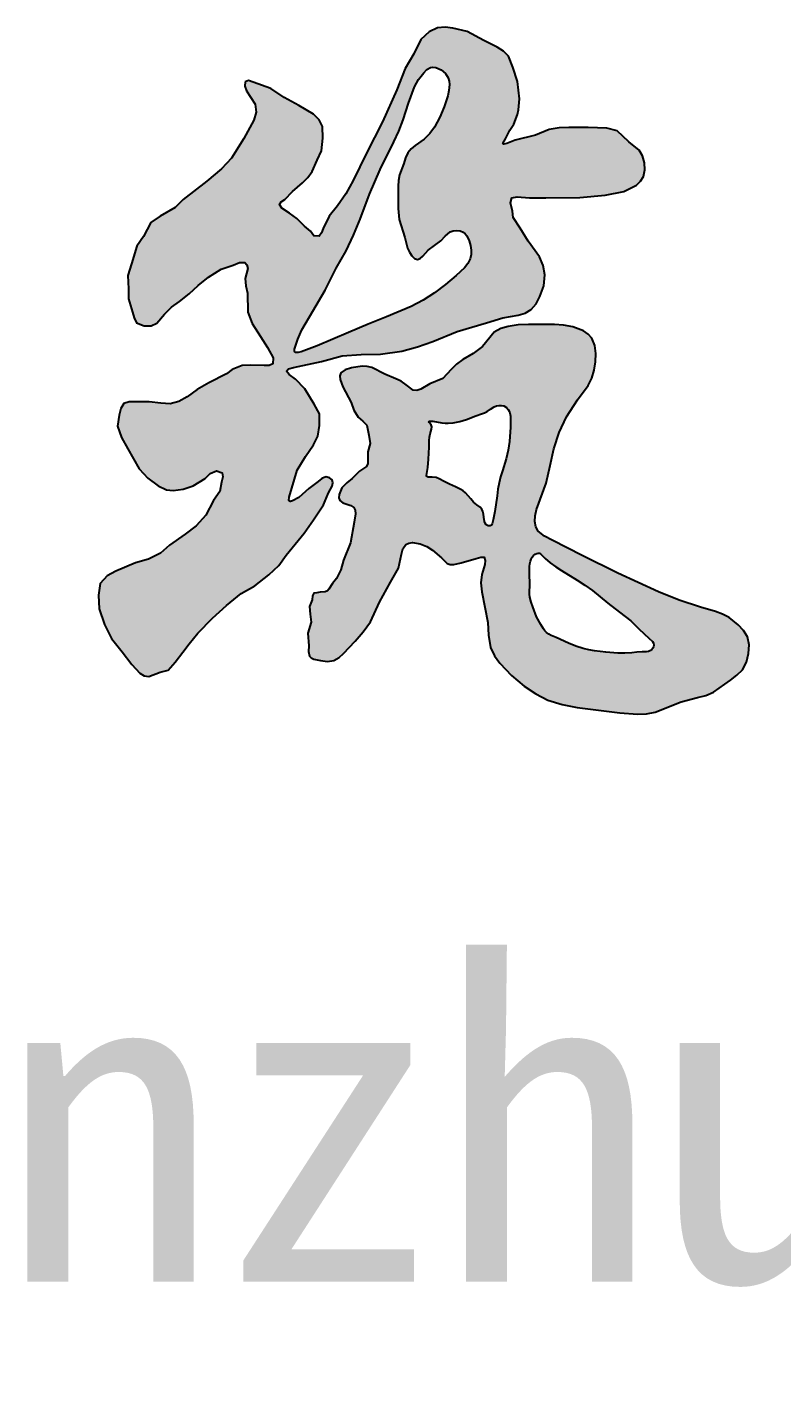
# Model space of a CAD drawing. Extents: x -137808 to 103746506, y -332957 to -111547.
# Drawn here: x -70318 to -69886, y -162863 to -162085 of the extents above; entities that cross this region are included whole.
import ezdxf

# ---------------------------------------------------------------- set-up
doc = ezdxf.new("R2010")
doc.units = 0
doc.header["$LTSCALE"] = 25
doc.header["$MEASUREMENT"] = 0
doc.layers.get('0').update_dxf_attribs({"linetype": 'CONTINUOUS'})
doc.styles.add('宋体', font='', dxfattribs={"width": 0.8})
doc.styles.get('宋体').set_extended_font_data('SimSun')

# ---------------------------------------------------------------- blocks, each defined once
blk = doc.blocks.new('tjnhty')
h = blk.add_hatch(color=256)
h.paths.add_polyline_path([(1270037.97, -1743986.14), (1270033.62, -1743981.79), (1270029.46, -1743978.77), (1270024.92, -1743975.94), (1270023.6, -1743973.86), (1270024.66, -1743972.27), (1270026.81, -1743970.84), (1270031.16, -1743966.31), (1270036.83, -1743961.39), (1270039.89, -1743958.4), (1270042.31, -1743954.97), (1270045.15, -1743948.36), (1270047.61, -1743943.07), (1270048.36, -1743935.89), (1270048.17, -1743929.09), (1270046.3, -1743925.29), (1270043.07, -1743922.11), (1270034.75, -1743917.19), (1270026.25, -1743912.66), (1270018.69, -1743907.37), (1270008.67, -1743903.78), (1270005.92, -1743902.93), (1270004.05, -1743903.62), (1270003.81, -1743906.2), (1270004.83, -1743908.84), (1270009.85, -1743916.37), (1270010.26, -1743920.9), (1270009.08, -1743925.64), (1270003.28, -1743936.07), (1269996.32, -1743947.28), (1269990.52, -1743953.46), (1269982.21, -1743960.41), (1269968.68, -1743970.85), (1269964.1, -1743975.56), (1269955.36, -1743980.42), (1269950.01, -1743984.06), (1269945.88, -1743992.07), (1269942, -1743997.65), (1269939.06, -1744007.79), (1269937.03, -1744014.46), (1269937.32, -1744022), (1269937.32, -1744027.8), (1269939.64, -1744035.34), (1269940.49, -1744038.68), (1269941.96, -1744041.43), (1269946.32, -1744043.17), (1269950.21, -1744043.1), (1269953.57, -1744041.72), (1269957.93, -1744036.5), (1269961.93, -1744032.55), (1269966.47, -1744029.23), (1269972.06, -1744024.94), (1269977.1, -1744020.1), (1269983.06, -1744015.44), (1269990.33, -1744010.79), (1269997.23, -1744008.55), (1270000.72, -1744006.96), (1270003.76, -1744006.87), (1270005.03, -1744008.34), (1270005.62, -1744010.41), (1270004.13, -1744016.19), (1270004.42, -1744020.31), (1270005.43, -1744024.57), (1270005.62, -1744035.38), (1270008.04, -1744041.9), (1270012.89, -1744049.35), (1270016.81, -1744055.5), (1270019.98, -1744061.46), (1270019.81, -1744064.91), (1270017.79, -1744065.83), (1270014.97, -1744065.83), (1270007.14, -1744065.6), (1270002.3, -1744065.83), (1269996.54, -1744068.13), (1269993.43, -1744070.55), (1269983.3, -1744075.84), (1269976.62, -1744079.52), (1269970.8, -1744083.87), (1269966.14, -1744086.41), (1269961.16, -1744087.83), (1269955.79, -1744087.32), (1269949.09, -1744086.71), (1269941.48, -1744086.71), (1269937.76, -1744086.64), (1269934.68, -1744087.52), (1269932.94, -1744090.38), (1269932.04, -1744094.21), (1269931.13, -1744100.5), (1269933.36, -1744106.99), (1269936.91, -1744113.48), (1269943.48, -1744125.06), (1269948.39, -1744130.33), (1269954.21, -1744134.69), (1269959.12, -1744137.05), (1269962.94, -1744137.41), (1269968.57, -1744136.51), (1269974.39, -1744134.69), (1269981.12, -1744130.51), (1269984.1, -1744127.69), (1269987.66, -1744126.15), (1269990.94, -1744127.24), (1269991.28, -1744129.59), (1269990.57, -1744132.51), (1269989.48, -1744137.96), (1269985.85, -1744143.05), (1269981.58, -1744151.49), (1269975.97, -1744157.58), (1269969.72, -1744162.38), (1269960.75, -1744168.62), (1269955.63, -1744173.26), (1269948.74, -1744176.62), (1269941.37, -1744178.71), (1269930, -1744183.51), (1269925.19, -1744186.23), (1269921.19, -1744190.55), (1269920.23, -1744197.31), (1269920.64, -1744204.95), (1269923.66, -1744214), (1269927.68, -1744222.05), (1269933.72, -1744229.69), (1269939.15, -1744236.93), (1269943.75, -1744241.75), (1269946.33, -1744243.32), (1269949.01, -1744243.77), (1269955.45, -1744241.35), (1269960.08, -1744240.15), (1269964.11, -1744235.52), (1269968.33, -1744229.89), (1269971.96, -1744225.06), (1269976.99, -1744219.03), (1269985.44, -1744210.38), (1269993.29, -1744203.14), (1270001.74, -1744196.3), (1270009.59, -1744191.88), (1270017.64, -1744185.64), (1270023.28, -1744180.21), (1270027.5, -1744174.38), (1270037.77, -1744161.71), (1270043.2, -1744154.07), (1270048.84, -1744145.62), (1270051.65, -1744138.78), (1270053.74, -1744134.84), (1270054.25, -1744132.98), (1270053.87, -1744131.34), (1270052.31, -1744130.03), (1270050.24, -1744129.53), (1270047.9, -1744130.43), (1270045.82, -1744132.15), (1270040.38, -1744136.17), (1270034.75, -1744141.4), (1270031.12, -1744143.21), (1270028.97, -1744143.93), (1270029.14, -1744141.18), (1270030.72, -1744135.97), (1270033.84, -1744125.75), (1270038.61, -1744118), (1270043.18, -1744111.25), (1270045.57, -1744106.28), (1270046.56, -1744100.13), (1270046.56, -1744093.57), (1270043.58, -1744088.01), (1270038.21, -1744079.27), (1270032.85, -1744073.71), (1270029.27, -1744070.93), (1270027.68, -1744069.14), (1270028.85, -1744067.85), (1270031.65, -1744066.96), (1270047.75, -1744063.58), (1270059.48, -1744060.4), (1270070.42, -1744059.54), (1270081.34, -1744059.41), (1270093.66, -1744057.62), (1270102.64, -1744055.23), (1270111.38, -1744052.09), (1270125.27, -1744046.39), (1270142.1, -1744041.53), (1270151.42, -1744038.65), (1270160.11, -1744037.11), (1270164.17, -1744035.95), (1270167.65, -1744033.94), (1270170.49, -1744030.59), (1270172.63, -1744026.47), (1270174.8, -1744020.3), (1270175.48, -1744014.01), (1270174.51, -1744008.69), (1270172.28, -1744003.69), (1270165.87, -1743994.8), (1270161.24, -1743987.32), (1270157.32, -1743981.27), (1270156.87, -1743977.58), (1270155.79, -1743972.8), (1270156.56, -1743970.03), (1270159.49, -1743969.41), (1270166.59, -1743970.03), (1270176, -1743970.03), (1270195.44, -1743969.72), (1270209.94, -1743968.49), (1270220.58, -1743966.33), (1270227.81, -1743962.71), (1270230.13, -1743960.5), (1270231.81, -1743957.85), (1270232.67, -1743954.02), (1270232.39, -1743949.94), (1270231.32, -1743946.04), (1270229.34, -1743942.71), (1270223.52, -1743937.94), (1270216.85, -1743931.75), (1270210.85, -1743930.13), (1270200.17, -1743929.75), (1270189.21, -1743929.75), (1270183.54, -1743929.89), (1270177.97, -1743930.9), (1270169.99, -1743934.19), (1270158.37, -1743937.06), (1270153.59, -1743938.94), (1270150.94, -1743939.63), (1270152.87, -1743936.23), (1270155.38, -1743931.32), (1270157.66, -1743927.85), (1270159.81, -1743922.34), (1270160.41, -1743919.59), (1270160.9, -1743913.38), (1270159.85, -1743903.46), (1270157.14, -1743895.34), (1270154.58, -1743889.02), (1270151.72, -1743886.05), (1270148.12, -1743883.76), (1270140.44, -1743880), (1270130.96, -1743874.89), (1270122.84, -1743872.94), (1270118.33, -1743872.4), (1270113.96, -1743872.79), (1270109.3, -1743875.04), (1270104.48, -1743879.4), (1270100.42, -1743887.67), (1270095.61, -1743895.94), (1270090.79, -1743908.12), (1270082.66, -1743926.43), (1270073.5, -1743944.39), (1270065.89, -1743960.11), (1270061.7, -1743967.63), (1270056.87, -1743974.62), (1270052.16, -1743980.48), (1270048.55, -1743987.46), (1270047.76, -1743990.03), (1270046.28, -1743991.81), (1270043.26, -1743991.62), (1270041.37, -1743988.97)])
h.paths.add_polyline_path([(1270056.13, -1744010.14), (1270061.73, -1744000.25), (1270066.03, -1743991.35), (1270069.76, -1743982.16), (1270075.18, -1743967.81), (1270081.16, -1743953.74), (1270089.14, -1743938.04), (1270091.9, -1743931.79), (1270094.3, -1743925.38), (1270097.37, -1743915.81), (1270100.94, -1743906.53), (1270103.23, -1743902.35), (1270106.16, -1743898.42), (1270107.91, -1743896.68), (1270110.51, -1743895.19), (1270113.04, -1743895.51), (1270116.16, -1743896.83), (1270118.61, -1743898.8), (1270120.21, -1743901.32), (1270120.68, -1743903.23), (1270120.79, -1743905.23), (1270120.53, -1743908.51), (1270119.84, -1743911.71), (1270117.75, -1743917.97), (1270115.35, -1743923.93), (1270112.39, -1743929.55), (1270109.72, -1743933.19), (1270106.45, -1743936.36), (1270101.28, -1743939.99), (1270098.9, -1743941.91), (1270097.03, -1743944.18), (1270095.73, -1743947.17), (1270094.71, -1743950.4), (1270092.31, -1743956.88), (1270091.72, -1743960.01), (1270091.53, -1743963.24), (1270091.61, -1743969.84), (1270091.54, -1743976.15), (1270092.08, -1743982.34), (1270095.32, -1743992.75), (1270096.94, -1743998.77), (1270098, -1744001.04), (1270099.35, -1744003.13), (1270100.89, -1744004.65), (1270102.5, -1744005.25), (1270104.04, -1744004.72), (1270105.57, -1744003.39), (1270108.75, -1743999.93), (1270115.93, -1743994.6), (1270118.42, -1743991.87), (1270121.26, -1743989.51), (1270123.05, -1743988.87), (1270124.99, -1743988.67), (1270127.9, -1743989.05), (1270130.44, -1743991.07), (1270132.18, -1743994.63), (1270132.93, -1743997.22), (1270133.28, -1743999.85), (1270133.2, -1744002.43), (1270132.63, -1744004.88), (1270131.29, -1744007.55), (1270129.39, -1744009.98), (1270124.73, -1744014.33), (1270118.55, -1744019.51), (1270112.28, -1744024.29), (1270105.83, -1744028.49), (1270099, -1744032.17), (1270084.89, -1744037.97), (1270074.34, -1744042.15), (1270063.1, -1744047.06), (1270045.24, -1744054.58), (1270036.12, -1744058.15), (1270034.33, -1744058.5), (1270032.25, -1744058.39), (1270032.24, -1744056.59), (1270034.07, -1744050.88), (1270036.53, -1744045.4), (1270042.69, -1744034.76), (1270049.79, -1744022.83)], flags=16)
h.paths.add_polyline_path([(1270193.99, -1744085.6), (1270200.11, -1744077.31), (1270202.18, -1744073.1), (1270203.58, -1744068.59), (1270204.35, -1744063.85), (1270204.48, -1744058.97), (1270203.93, -1744054.35), (1270202.29, -1744050.24), (1270200.24, -1744047.91), (1270197.59, -1744046.08), (1270191.37, -1744043.69), (1270186.11, -1744042.75), (1270180.88, -1744042.38), (1270166.1, -1744042.37), (1270160.24, -1744042.66), (1270154.37, -1744043.49), (1270150.16, -1744044.72), (1270146.46, -1744046.84), (1270139.81, -1744055.04), (1270134.41, -1744059.06), (1270128.45, -1744062.46), (1270124.97, -1744065.04), (1270121.9, -1744068.14), (1270117.09, -1744073.38), (1270109.67, -1744076.43), (1270104.42, -1744079.49), (1270102.21, -1744080.09), (1270100.05, -1744079.93), (1270096.12, -1744076.87), (1270093.31, -1744074.9), (1270090.24, -1744073.43), (1270083.89, -1744070.76), (1270076.46, -1744066.93), (1270073.78, -1744066.36), (1270070.97, -1744066.32), (1270064.9, -1744067.26), (1270061.21, -1744068.28), (1270058.67, -1744070.12), (1270058.19, -1744071.81), (1270058.39, -1744073.83), (1270059.96, -1744078.13), (1270064.56, -1744087.11), (1270066.22, -1744091.51), (1270068.66, -1744095.47), (1270071.39, -1744097.69), (1270073.66, -1744100.06), (1270074.71, -1744105.69), (1270075.59, -1744110.49), (1270074.28, -1744115.29), (1270074.22, -1744119.8), (1270074.11, -1744121.89), (1270073.4, -1744123.59), (1270069.47, -1744126.21), (1270065.32, -1744130.52), (1270062.24, -1744132.94), (1270059.32, -1744135.79), (1270057.72, -1744139.6), (1270057.65, -1744141.5), (1270058.24, -1744143.09), (1270059.91, -1744144.35), (1270062.18, -1744145.17), (1270064.49, -1744145.94), (1270066.25, -1744147.06), (1270067.03, -1744148.66), (1270067.12, -1744150.72), (1270066.33, -1744155.39), (1270064.23, -1744167.25), (1270060.3, -1744177.29), (1270058.68, -1744182.75), (1270056.36, -1744187.77), (1270053.93, -1744190.63), (1270051.9, -1744193.72), (1270051.09, -1744194.76), (1270049.86, -1744195.35), (1270046.87, -1744195.49), (1270045.1, -1744195.9), (1270043.33, -1744196.03), (1270042.58, -1744197.54), (1270042.38, -1744199.84), (1270040.88, -1744203.78), (1270041.12, -1744208.14), (1270041.7, -1744212.76), (1270039.93, -1744219.01), (1270040.47, -1744226.22), (1270040.31, -1744229.4), (1270040.74, -1744232.07), (1270041.78, -1744233.13), (1270043.33, -1744233.84), (1270047.14, -1744234.66), (1270051.19, -1744235.14), (1270054.79, -1744234.66), (1270057.7, -1744232.93), (1270060.35, -1744230.49), (1270066.96, -1744223.54), (1270071.6, -1744218.21), (1270075.65, -1744212.42), (1270080.87, -1744201.3), (1270087.13, -1744189.83), (1270091.65, -1744181.84), (1270093.39, -1744173.85), (1270094.23, -1744170.71), (1270095.82, -1744168.29), (1270097.54, -1744167.42), (1270099.64, -1744167.17), (1270104.17, -1744167.94), (1270107.87, -1744169.44), (1270111.12, -1744171.41), (1270116.34, -1744175.93), (1270119.47, -1744179.06), (1270121.27, -1744179.61), (1270123.29, -1744179.59), (1270127.47, -1744178.71), (1270136.16, -1744176.28), (1270138.73, -1744175.43), (1270140.68, -1744175.58), (1270141.27, -1744177.32), (1270141.03, -1744179.75), (1270139.29, -1744185.31), (1270138.78, -1744190.21), (1270139.29, -1744195.39), (1270142.77, -1744212.77), (1270143.15, -1744220.12), (1270144.32, -1744227.23), (1270146.59, -1744231.83), (1270149.72, -1744236.05), (1270156.31, -1744243.08), (1270163.63, -1744249.25), (1270170.17, -1744253.7), (1270177.19, -1744257.25), (1270185.4, -1744259.79), (1270193.88, -1744261.42), (1270218.23, -1744264.54), (1270228.46, -1744265.26), (1270233.5, -1744265.06), (1270238.4, -1744264.2), (1270253.35, -1744258.29), (1270262.78, -1744255.81), (1270267.42, -1744254.53), (1270271.78, -1744252.73), (1270281.52, -1744245.78), (1270285.25, -1744243.01), (1270288.47, -1744239.87), (1270290.78, -1744235.5), (1270291.95, -1744230.49), (1270292.2, -1744225.66), (1270291.25, -1744221.11), (1270289.05, -1744217.4), (1270286.04, -1744214.16), (1270280.82, -1744209.99), (1270277.02, -1744208), (1270272.96, -1744206.48), (1270264.48, -1744204.08), (1270252.22, -1744200.12), (1270240.36, -1744195.4), (1270217.18, -1744184.62), (1270196.67, -1744174.54), (1270179.63, -1744165.85), (1270175.17, -1744163.49), (1270171.63, -1744160.64), (1270170.19, -1744158.06), (1270169.68, -1744155.08), (1270169.91, -1744151.78), (1270170.72, -1744148.23), (1270176.08, -1744133.19), (1270178.51, -1744123.08), (1270180.45, -1744113.55), (1270183.56, -1744104.24), (1270187.87, -1744095.21)])
h.paths.add_polyline_path([(1270109.47, -1744097.75), (1270111.26, -1744097.79), (1270116.5, -1744098.61), (1270118.45, -1744098.82), (1270120.08, -1744098.86), (1270122.92, -1744098.61), (1270126.74, -1744097.89), (1270130.7, -1744096.77), (1270135.97, -1744094.71), (1270139.26, -1744093.6), (1270140.87, -1744092.98), (1270142.38, -1744092.2), (1270144.4, -1744090.79), (1270146.51, -1744089.45), (1270147.83, -1744088.93), (1270149.24, -1744088.66), (1270150.65, -1744088.66), (1270152, -1744088.99), (1270153.42, -1744089.83), (1270154.52, -1744091.05), (1270155, -1744091.95), (1270155.32, -1744092.91), (1270155.67, -1744094.94), (1270155.78, -1744098.05), (1270155.67, -1744101.12), (1270155.21, -1744109.36), (1270154.51, -1744114.32), (1270153.38, -1744119.2), (1270151.21, -1744126.06), (1270150.14, -1744129.48), (1270149.26, -1744132.94), (1270148.61, -1744136.68), (1270148.11, -1744140.49), (1270146.74, -1744149.41), (1270145.82, -1744154.22), (1270145.32, -1744156.36), (1270144.88, -1744157.19), (1270144.22, -1744157.65), (1270143.06, -1744157.58), (1270141.93, -1744156.97), (1270141.21, -1744156.09), (1270140.83, -1744155.04), (1270140.55, -1744152.62), (1270140.36, -1744150.97), (1270140, -1744149.41), (1270139.41, -1744148.03), (1270138.49, -1744146.9), (1270136.43, -1744145.52), (1270134.64, -1744144), (1270133.09, -1744142.21), (1270131.61, -1744140.36), (1270130.02, -1744138.66), (1270128.73, -1744137.63), (1270127.33, -1744136.74), (1270124.29, -1744135.22), (1270120.97, -1744133.77), (1270117.88, -1744132.25), (1270114.96, -1744130.6), (1270113.22, -1744130), (1270111.01, -1744129.73), (1270108.75, -1744129.67), (1270108, -1744129.41), (1270107.8, -1744128.82), (1270108.53, -1744124.15), (1270108.95, -1744119.43), (1270109.18, -1744112.57), (1270109.23, -1744108.83), (1270109.43, -1744106.94), (1270109.86, -1744105.01), (1270110.68, -1744102.29), (1270110.76, -1744100.98), (1270110.32, -1744099.75), (1270108.91, -1744098.06)], flags=16)
h.paths.add_polyline_path([(1270168.88, -1744174.55), (1270170.28, -1744173.48), (1270171.58, -1744173.15), (1270172.35, -1744173.18), (1270172.96, -1744173.56), (1270175.62, -1744176.29), (1270178.53, -1744178.75), (1270181.64, -1744181), (1270184.87, -1744183.11), (1270193.89, -1744188.64), (1270198.31, -1744191.48), (1270202.57, -1744194.53), (1270211.49, -1744201.89), (1270218.14, -1744206.88), (1270221.41, -1744209.36), (1270224.49, -1744211.9), (1270229.39, -1744216.63), (1270234.79, -1744221.74), (1270236.88, -1744223.69), (1270237.59, -1744224.74), (1270237.82, -1744225.87), (1270237.63, -1744226.73), (1270237.18, -1744227.57), (1270236.53, -1744228.31), (1270235.75, -1744228.91), (1270234.65, -1744229.37), (1270233.49, -1744229.56), (1270231.06, -1744229.6), (1270228.07, -1744229.8), (1270225.13, -1744230.15), (1270221.14, -1744230.43), (1270217.12, -1744230.42), (1270210.36, -1744229.87), (1270203.88, -1744229.04), (1270200.55, -1744228.45), (1270197.25, -1744227.67), (1270193.06, -1744226.3), (1270188.98, -1744224.63), (1270181.94, -1744221.46), (1270179.02, -1744220.21), (1270177.65, -1744219.47), (1270176.42, -1744218.56), (1270175.46, -1744217.57), (1270174.61, -1744216.45), (1270173.11, -1744214.01), (1270170.62, -1744209.6), (1270168.55, -1744203.95), (1270167.52, -1744201.14), (1270166.76, -1744198.29), (1270166.61, -1744196.73), (1270166.61, -1744195.15), (1270166.76, -1744191.95), (1270166.62, -1744184.09), (1270166.67, -1744180.89), (1270166.85, -1744179.3), (1270167.17, -1744177.75), (1270167.56, -1744176.6), (1270168.11, -1744175.52)], flags=16)
at = {"color": 7}
for points in [[(1270004.05, -1743903.62), (1270003.81, -1743906.2), (1270004.83, -1743908.84), (1270009.85, -1743916.37), (1270010.26, -1743920.9), (1270009.08, -1743925.64), (1270003.28, -1743936.07), (1269996.32, -1743947.28), (1269990.52, -1743953.46), (1269982.21, -1743960.41), (1269968.68, -1743970.85), (1269964.1, -1743975.56), (1269955.36, -1743980.42), (1269950.01, -1743984.06), (1269945.88, -1743992.07), (1269942, -1743997.65), (1269939.06, -1744007.79), (1269937.03, -1744014.46), (1269937.32, -1744022), (1269937.32, -1744027.8), (1269939.64, -1744035.34), (1269940.49, -1744038.68), (1269941.96, -1744041.43), (1269946.32, -1744043.17), (1269950.21, -1744043.1), (1269953.57, -1744041.72), (1269957.93, -1744036.5), (1269961.93, -1744032.55), (1269966.47, -1744029.23), (1269972.06, -1744024.94), (1269977.1, -1744020.1), (1269983.06, -1744015.44), (1269990.33, -1744010.79), (1269997.23, -1744008.55), (1270000.72, -1744006.96), (1270003.76, -1744006.87), (1270005.03, -1744008.34), (1270005.62, -1744010.41), (1270004.13, -1744016.19), (1270004.42, -1744020.31), (1270005.43, -1744024.57), (1270005.62, -1744035.38), (1270008.04, -1744041.9), (1270012.89, -1744049.35), (1270016.81, -1744055.5), (1270019.98, -1744061.46), (1270019.81, -1744064.91), (1270017.79, -1744065.83), (1270014.97, -1744065.83), (1270007.14, -1744065.6), (1270002.3, -1744065.83), (1269996.54, -1744068.13), (1269993.43, -1744070.55), (1269983.3, -1744075.84), (1269976.62, -1744079.52), (1269970.8, -1744083.87), (1269966.14, -1744086.41), (1269961.16, -1744087.83), (1269955.79, -1744087.32), (1269949.09, -1744086.71), (1269941.48, -1744086.71), (1269937.76, -1744086.64), (1269934.68, -1744087.52), (1269932.94, -1744090.38), (1269932.04, -1744094.21), (1269931.13, -1744100.5), (1269933.36, -1744106.99), (1269936.91, -1744113.48), (1269943.48, -1744125.06), (1269948.39, -1744130.33), (1269954.21, -1744134.69), (1269959.12, -1744137.05), (1269962.94, -1744137.41), (1269968.57, -1744136.51), (1269974.39, -1744134.69), (1269981.12, -1744130.51), (1269984.1, -1744127.69), (1269987.66, -1744126.15), (1269990.94, -1744127.24), (1269991.28, -1744129.59), (1269990.57, -1744132.51), (1269989.48, -1744137.96), (1269985.85, -1744143.05), (1269981.58, -1744151.49), (1269975.97, -1744157.58), (1269969.72, -1744162.38), (1269960.75, -1744168.62), (1269955.63, -1744173.26), (1269948.74, -1744176.62), (1269941.37, -1744178.71), (1269930, -1744183.51), (1269925.19, -1744186.23), (1269921.19, -1744190.55), (1269920.23, -1744197.31), (1269920.64, -1744204.95), (1269923.66, -1744214), (1269927.68, -1744222.05), (1269933.72, -1744229.69), (1269939.15, -1744236.93), (1269943.75, -1744241.75), (1269946.33, -1744243.32), (1269949.01, -1744243.77), (1269955.45, -1744241.35), (1269960.08, -1744240.15), (1269964.11, -1744235.52), (1269968.33, -1744229.89), (1269971.96, -1744225.06), (1269976.99, -1744219.03), (1269985.44, -1744210.38), (1269993.29, -1744203.14), (1270001.74, -1744196.3), (1270009.59, -1744191.88), (1270017.64, -1744185.64), (1270023.28, -1744180.21), (1270027.5, -1744174.38), (1270037.77, -1744161.71), (1270043.2, -1744154.07), (1270048.84, -1744145.62), (1270051.65, -1744138.78), (1270053.74, -1744134.84), (1270054.25, -1744132.98), (1270053.87, -1744131.34), (1270052.31, -1744130.03), (1270050.24, -1744129.53), (1270047.9, -1744130.43), (1270045.82, -1744132.15), (1270040.38, -1744136.17), (1270034.75, -1744141.4), (1270031.12, -1744143.21), (1270029.92, -1744143.61), (1270029.03, -1744143.02), (1270029.14, -1744141.18), (1270030.72, -1744135.97), (1270033.84, -1744125.75), (1270038.61, -1744118), (1270043.18, -1744111.25), (1270045.57, -1744106.28), (1270046.56, -1744100.13), (1270046.56, -1744093.57), (1270043.58, -1744088.01), (1270038.21, -1744079.27), (1270032.85, -1744073.71), (1270029.27, -1744070.93), (1270027.68, -1744069.14), (1270028.85, -1744067.85), (1270031.65, -1744066.96), (1270047.75, -1744063.58), (1270059.48, -1744060.4), (1270070.42, -1744059.54), (1270081.34, -1744059.41), (1270093.66, -1744057.62), (1270102.64, -1744055.23), (1270111.38, -1744052.09), (1270125.27, -1744046.39), (1270142.1, -1744041.53), (1270151.42, -1744038.65), (1270160.11, -1744037.11), (1270164.17, -1744035.95), (1270167.65, -1744033.94), (1270170.49, -1744030.59), (1270172.63, -1744026.47), (1270174.8, -1744020.3), (1270175.48, -1744014.01), (1270174.51, -1744008.69), (1270172.28, -1744003.69), (1270165.87, -1743994.8), (1270161.24, -1743987.32), (1270157.32, -1743981.27), (1270156.87, -1743977.58), (1270155.79, -1743972.8), (1270156.56, -1743970.03), (1270159.49, -1743969.41), (1270166.59, -1743970.03), (1270176, -1743970.03), (1270195.44, -1743969.72), (1270209.94, -1743968.49), (1270220.58, -1743966.33), (1270227.81, -1743962.71), (1270230.13, -1743960.5), (1270231.81, -1743957.85), (1270232.67, -1743954.02), (1270232.39, -1743949.94), (1270231.32, -1743946.04), (1270229.34, -1743942.71), (1270223.52, -1743937.94), (1270216.85, -1743931.75), (1270210.85, -1743930.13), (1270200.17, -1743929.75), (1270189.21, -1743929.75), (1270183.54, -1743929.89), (1270177.97, -1743930.9), (1270169.99, -1743934.19), (1270158.37, -1743937.06), (1270153.59, -1743938.94), (1270151.9, -1743939.38), (1270151.31, -1743938.98), (1270152.87, -1743936.23), (1270155.38, -1743931.32), (1270157.66, -1743927.85), (1270159.81, -1743922.34), (1270160.41, -1743919.59), (1270160.9, -1743913.38), (1270159.85, -1743903.46), (1270157.14, -1743895.34), (1270154.58, -1743889.02), (1270151.72, -1743886.05), (1270148.12, -1743883.76), (1270140.44, -1743880), (1270130.96, -1743874.89), (1270122.84, -1743872.94), (1270118.33, -1743872.4), (1270113.96, -1743872.79), (1270109.3, -1743875.04), (1270104.48, -1743879.4), (1270100.42, -1743887.67), (1270095.61, -1743895.94), (1270090.79, -1743908.12), (1270082.66, -1743926.43), (1270073.5, -1743944.39), (1270065.89, -1743960.11), (1270061.7, -1743967.63), (1270056.87, -1743974.62), (1270052.16, -1743980.48), (1270048.55, -1743987.46), (1270047.76, -1743990.03), (1270046.28, -1743991.81), (1270043.26, -1743991.62), (1270041.37, -1743988.97), (1270037.97, -1743986.14), (1270033.62, -1743981.79), (1270029.46, -1743978.77), (1270024.92, -1743975.94), (1270023.6, -1743973.86), (1270024.66, -1743972.27), (1270026.81, -1743970.84), (1270031.16, -1743966.31), (1270036.83, -1743961.39), (1270039.89, -1743958.4), (1270042.31, -1743954.97), (1270045.15, -1743948.36), (1270047.61, -1743943.07), (1270048.36, -1743935.89), (1270048.17, -1743929.09), (1270046.3, -1743925.29), (1270043.07, -1743922.11), (1270034.75, -1743917.19), (1270026.25, -1743912.66), (1270018.69, -1743907.37), (1270008.67, -1743903.78), (1270005.92, -1743902.93)], [(1270032.24, -1744056.59), (1270034.07, -1744050.88), (1270036.53, -1744045.4), (1270042.69, -1744034.76), (1270049.79, -1744022.83), (1270056.13, -1744010.14), (1270061.73, -1744000.25), (1270066.03, -1743991.35), (1270069.76, -1743982.16), (1270075.18, -1743967.81), (1270081.16, -1743953.74), (1270089.14, -1743938.04), (1270091.9, -1743931.79), (1270094.3, -1743925.38), (1270097.37, -1743915.81), (1270100.94, -1743906.53), (1270103.23, -1743902.35), (1270106.16, -1743898.42), (1270107.91, -1743896.68), (1270109.93, -1743895.53), (1270111.44, -1743895.31), (1270113.04, -1743895.51), (1270116.16, -1743896.83), (1270118.61, -1743898.8), (1270120.21, -1743901.32), (1270120.68, -1743903.23), (1270120.79, -1743905.23), (1270120.53, -1743908.51), (1270119.84, -1743911.71), (1270117.75, -1743917.97), (1270115.35, -1743923.93), (1270112.39, -1743929.55), (1270109.72, -1743933.19), (1270106.45, -1743936.36), (1270101.28, -1743939.99), (1270098.9, -1743941.91), (1270097.03, -1743944.18), (1270095.73, -1743947.17), (1270094.71, -1743950.4), (1270092.31, -1743956.88), (1270091.72, -1743960.01), (1270091.53, -1743963.24), (1270091.61, -1743969.84), (1270091.54, -1743976.15), (1270092.08, -1743982.34), (1270095.32, -1743992.75), (1270096.94, -1743998.77), (1270098, -1744001.04), (1270099.35, -1744003.13), (1270100.89, -1744004.65), (1270102.5, -1744005.25), (1270104.04, -1744004.72), (1270105.57, -1744003.39), (1270108.75, -1743999.93), (1270115.93, -1743994.6), (1270118.42, -1743991.87), (1270121.26, -1743989.51), (1270123.05, -1743988.87), (1270124.99, -1743988.67), (1270126.91, -1743988.92), (1270128.63, -1743989.64), (1270129.82, -1743990.57), (1270130.79, -1743991.77), (1270132.18, -1743994.63), (1270132.93, -1743997.22), (1270133.28, -1743999.85), (1270133.2, -1744002.43), (1270132.63, -1744004.88), (1270131.29, -1744007.55), (1270129.39, -1744009.98), (1270124.73, -1744014.33), (1270118.55, -1744019.51), (1270112.28, -1744024.29), (1270105.83, -1744028.49), (1270099, -1744032.17), (1270084.89, -1744037.97), (1270074.34, -1744042.15), (1270063.1, -1744047.06), (1270045.24, -1744054.58), (1270036.12, -1744058.15), (1270034.33, -1744058.5), (1270032.99, -1744058.43), (1270032.25, -1744057.83)], [(1270051.9, -1744193.72), (1270051.09, -1744194.76), (1270049.86, -1744195.35), (1270046.87, -1744195.49), (1270045.1, -1744195.9), (1270043.33, -1744196.03), (1270042.58, -1744197.54), (1270042.38, -1744199.84), (1270040.88, -1744203.78), (1270041.12, -1744208.14), (1270041.7, -1744212.76), (1270039.93, -1744219.01), (1270040.47, -1744226.22), (1270040.31, -1744229.4), (1270040.74, -1744232.07), (1270041.78, -1744233.13), (1270043.33, -1744233.84), (1270047.14, -1744234.66), (1270051.19, -1744235.14), (1270054.79, -1744234.66), (1270057.7, -1744232.93), (1270060.35, -1744230.49), (1270066.96, -1744223.54), (1270071.6, -1744218.21), (1270075.65, -1744212.42), (1270080.87, -1744201.3), (1270087.13, -1744189.83), (1270091.65, -1744181.84), (1270093.39, -1744173.85), (1270094.23, -1744170.71), (1270095.82, -1744168.29), (1270097.54, -1744167.42), (1270099.64, -1744167.17), (1270104.17, -1744167.94), (1270107.87, -1744169.44), (1270111.12, -1744171.41), (1270116.34, -1744175.93), (1270119.47, -1744179.06), (1270121.27, -1744179.61), (1270123.29, -1744179.59), (1270127.47, -1744178.71), (1270136.16, -1744176.28), (1270138.73, -1744175.43), (1270140.68, -1744175.58), (1270141.27, -1744177.32), (1270141.03, -1744179.75), (1270139.29, -1744185.31), (1270138.78, -1744190.21), (1270139.29, -1744195.39), (1270142.77, -1744212.77), (1270143.15, -1744220.12), (1270144.32, -1744227.23), (1270146.59, -1744231.83), (1270149.72, -1744236.05), (1270156.31, -1744243.08), (1270163.63, -1744249.25), (1270170.17, -1744253.7), (1270177.19, -1744257.25), (1270185.4, -1744259.79), (1270193.88, -1744261.42), (1270218.23, -1744264.54), (1270228.46, -1744265.26), (1270233.5, -1744265.06), (1270238.4, -1744264.2), (1270253.35, -1744258.29), (1270262.78, -1744255.81), (1270267.42, -1744254.53), (1270271.78, -1744252.73), (1270281.52, -1744245.78), (1270285.25, -1744243.01), (1270288.47, -1744239.87), (1270290.78, -1744235.5), (1270291.95, -1744230.49), (1270292.2, -1744225.66), (1270291.25, -1744221.11), (1270289.05, -1744217.4), (1270286.04, -1744214.16), (1270280.82, -1744209.99), (1270277.02, -1744208), (1270272.96, -1744206.48), (1270264.48, -1744204.08), (1270252.22, -1744200.12), (1270240.36, -1744195.4), (1270217.18, -1744184.62), (1270196.67, -1744174.54), (1270179.63, -1744165.85), (1270175.17, -1744163.49), (1270171.63, -1744160.64), (1270170.19, -1744158.06), (1270169.68, -1744155.08), (1270169.91, -1744151.78), (1270170.72, -1744148.23), (1270176.08, -1744133.19), (1270178.51, -1744123.08), (1270180.45, -1744113.55), (1270183.56, -1744104.24), (1270187.87, -1744095.21), (1270193.99, -1744085.6), (1270200.11, -1744077.31), (1270202.18, -1744073.1), (1270203.58, -1744068.59), (1270204.35, -1744063.85), (1270204.48, -1744058.97), (1270203.93, -1744054.35), (1270202.29, -1744050.24), (1270200.24, -1744047.91), (1270197.59, -1744046.08), (1270191.37, -1744043.69), (1270186.11, -1744042.75), (1270180.88, -1744042.38), (1270166.1, -1744042.37), (1270160.24, -1744042.66), (1270154.37, -1744043.49), (1270150.16, -1744044.72), (1270146.46, -1744046.84), (1270139.81, -1744055.04), (1270134.41, -1744059.06), (1270128.45, -1744062.46), (1270124.97, -1744065.04), (1270121.9, -1744068.14), (1270117.09, -1744073.38), (1270109.67, -1744076.43), (1270104.42, -1744079.49), (1270102.21, -1744080.09), (1270100.05, -1744079.93), (1270096.12, -1744076.87), (1270093.31, -1744074.9), (1270090.24, -1744073.43), (1270083.89, -1744070.76), (1270076.46, -1744066.93), (1270073.78, -1744066.36), (1270070.97, -1744066.32), (1270064.9, -1744067.26), (1270061.21, -1744068.28), (1270058.67, -1744070.12), (1270058.19, -1744071.81), (1270058.39, -1744073.83), (1270059.96, -1744078.13), (1270064.56, -1744087.11), (1270066.22, -1744091.51), (1270068.66, -1744095.47), (1270071.39, -1744097.69), (1270073.66, -1744100.06), (1270074.71, -1744105.69), (1270075.59, -1744110.49), (1270074.28, -1744115.29), (1270074.22, -1744119.8), (1270074.11, -1744121.89), (1270073.4, -1744123.59), (1270069.47, -1744126.21), (1270065.32, -1744130.52), (1270062.24, -1744132.94), (1270059.32, -1744135.79), (1270057.72, -1744139.6), (1270057.65, -1744141.5), (1270058.24, -1744143.09), (1270059.91, -1744144.35), (1270062.18, -1744145.17), (1270064.49, -1744145.94), (1270066.25, -1744147.06), (1270067.03, -1744148.66), (1270067.12, -1744150.72), (1270066.33, -1744155.39), (1270064.23, -1744167.25), (1270060.3, -1744177.29), (1270058.68, -1744182.75), (1270056.36, -1744187.77), (1270053.93, -1744190.63)], [(1270107.8, -1744128.82), (1270108.53, -1744124.15), (1270108.95, -1744119.43), (1270109.18, -1744112.57), (1270109.23, -1744108.83), (1270109.43, -1744106.94), (1270109.86, -1744105.01), (1270110.68, -1744102.29), (1270110.76, -1744100.98), (1270110.32, -1744099.75), (1270109.18, -1744098.38), (1270109.09, -1744097.96), (1270109.47, -1744097.75), (1270111.26, -1744097.79), (1270116.5, -1744098.61), (1270118.45, -1744098.82), (1270120.08, -1744098.86), (1270122.92, -1744098.61), (1270126.74, -1744097.89), (1270130.7, -1744096.77), (1270135.97, -1744094.71), (1270139.26, -1744093.6), (1270140.87, -1744092.98), (1270142.38, -1744092.2), (1270144.4, -1744090.79), (1270146.51, -1744089.45), (1270147.83, -1744088.93), (1270149.24, -1744088.66), (1270150.65, -1744088.66), (1270152, -1744088.99), (1270153.42, -1744089.83), (1270154.52, -1744091.05), (1270155, -1744091.95), (1270155.32, -1744092.91), (1270155.67, -1744094.94), (1270155.78, -1744098.05), (1270155.67, -1744101.12), (1270155.21, -1744109.36), (1270154.51, -1744114.32), (1270153.38, -1744119.2), (1270151.21, -1744126.06), (1270150.14, -1744129.48), (1270149.26, -1744132.94), (1270148.61, -1744136.68), (1270148.11, -1744140.49), (1270146.74, -1744149.41), (1270145.82, -1744154.22), (1270145.32, -1744156.36), (1270144.88, -1744157.19), (1270144.22, -1744157.65), (1270143.06, -1744157.58), (1270141.93, -1744156.97), (1270141.21, -1744156.09), (1270140.83, -1744155.04), (1270140.55, -1744152.62), (1270140.36, -1744150.97), (1270140, -1744149.41), (1270139.41, -1744148.03), (1270138.49, -1744146.9), (1270136.43, -1744145.52), (1270134.64, -1744144), (1270133.09, -1744142.21), (1270131.61, -1744140.36), (1270130.02, -1744138.66), (1270128.73, -1744137.63), (1270127.33, -1744136.74), (1270124.29, -1744135.22), (1270120.97, -1744133.77), (1270117.88, -1744132.25), (1270114.96, -1744130.6), (1270113.22, -1744130), (1270111.01, -1744129.73), (1270108.75, -1744129.67), (1270108, -1744129.41)], [(1270172.96, -1744173.56), (1270175.62, -1744176.29), (1270178.53, -1744178.75), (1270181.64, -1744181), (1270184.87, -1744183.11), (1270193.89, -1744188.64), (1270198.31, -1744191.48), (1270202.57, -1744194.53), (1270211.49, -1744201.89), (1270218.14, -1744206.88), (1270221.41, -1744209.36), (1270224.49, -1744211.9), (1270229.39, -1744216.63), (1270234.79, -1744221.74), (1270236.88, -1744223.69), (1270237.59, -1744224.74), (1270237.82, -1744225.87), (1270237.63, -1744226.73), (1270237.18, -1744227.57), (1270236.53, -1744228.31), (1270235.75, -1744228.91), (1270234.65, -1744229.37), (1270233.49, -1744229.56), (1270231.06, -1744229.6), (1270228.07, -1744229.8), (1270225.13, -1744230.15), (1270221.14, -1744230.43), (1270217.12, -1744230.42), (1270210.36, -1744229.87), (1270203.88, -1744229.04), (1270200.55, -1744228.45), (1270197.25, -1744227.67), (1270193.06, -1744226.3), (1270188.98, -1744224.63), (1270181.94, -1744221.46), (1270179.02, -1744220.21), (1270177.65, -1744219.47), (1270176.42, -1744218.56), (1270175.46, -1744217.57), (1270174.61, -1744216.45), (1270173.11, -1744214.01), (1270170.62, -1744209.6), (1270168.55, -1744203.95), (1270167.52, -1744201.14), (1270166.76, -1744198.29), (1270166.61, -1744196.73), (1270166.61, -1744195.15), (1270166.76, -1744191.95), (1270166.62, -1744184.09), (1270166.67, -1744180.89), (1270166.85, -1744179.3), (1270167.17, -1744177.75), (1270167.56, -1744176.6), (1270168.11, -1744175.52), (1270168.88, -1744174.55), (1270169.93, -1744173.75), (1270170.74, -1744173.36), (1270171.58, -1744173.15), (1270172.35, -1744173.18)]]:
    blk.add_lwpolyline(points, close=True, dxfattribs=at)
at = {"color": 7, "style": '宋体'}
blk.add_text('jingxianguihuajianzhushejiyanjiuyuan', height=184.3738, dxfattribs=at).set_placement((1267730.76, -1744589.83))

msp = doc.modelspace()

# ---------------------------------------------------------------- block references
msp.add_blockref('tjnhty', (-1340197.1, 1581787.08))
msp.add_blockref('tjnhty', (-1340197.1, 1581787.08))

doc.saveas('drawing.dxf')
